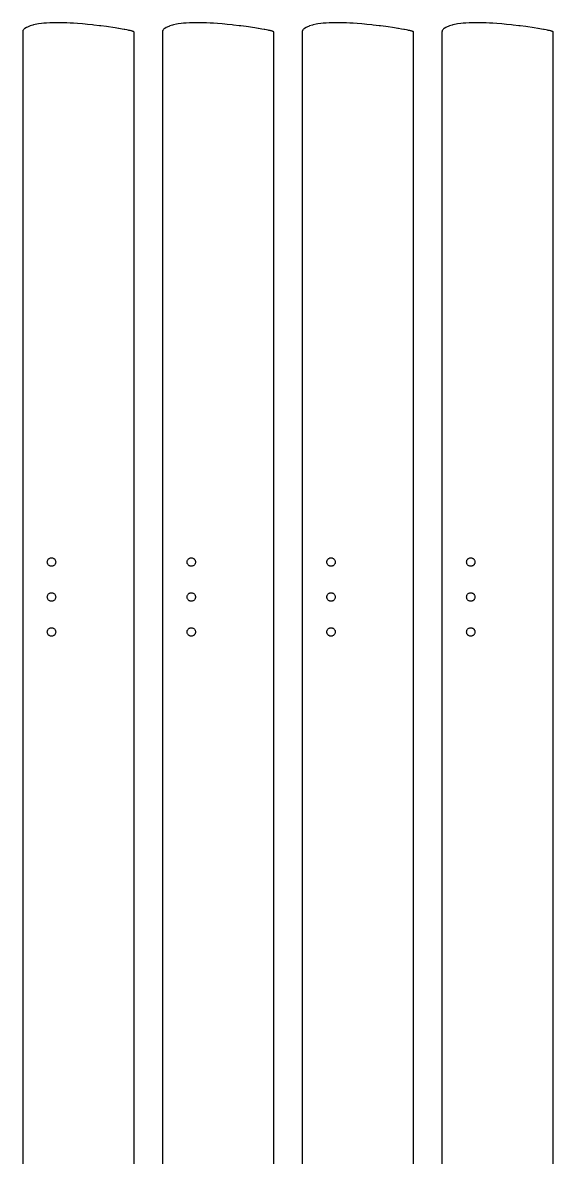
# Model space of a CAD drawing. Header units: metres. Extents: x -115 to 115, y -485 to 489.
# Drawn here: x -114.9 to 112.9, y 2 to 489 of the extents above; entities that cross this region are included whole.
import ezdxf

# ---------------------------------------------------------------- set-up
doc = ezdxf.new("R2010")
doc.units = ezdxf.units.M

msp = doc.modelspace()

# ---------------------------------------------------------------- linework, layer by layer
for p, q in [((-112.858, 487.147), (-113.223, 486.99)), ((-111.871, 487.573), (-112.858, 487.147)), ((-111.707, 487.621), (-111.871, 487.573)), ((-110.503, 487.966), (-111.707, 487.621)), ((-110.168, 488.062), (-110.503, 487.966)), ((-108.827, 488.323), (-110.168, 488.062)), ((-108.143, 488.457), (-108.827, 488.323)), ((-106.819, 488.623), (-108.143, 488.457)), ((-105.827, 488.748), (-106.819, 488.623)), ((-104.655, 488.832), (-105.827, 488.748)), ((-103.256, 488.932), (-104.655, 488.832)), ((-101.869, 488.969), (-103.256, 488.932)), ((-100.472, 489.007), (-101.869, 488.969)), ((-99.0158, 488.993), (-100.472, 489.007)), ((-97.5181, 488.979), (-99.0158, 488.993)), ((-95.9229, 488.915), (-97.5181, 488.979)), ((-94.4408, 488.857), (-95.9229, 488.915)), ((-92.9847, 488.762), (-94.4408, 488.857)), ((-91.2886, 488.653), (-92.9847, 488.762)), ((-89.2097, 488.475), (-91.2886, 488.653)), ((-88.1114, 488.381), (-89.2097, 488.475)), ((-87.1122, 488.279), (-88.1114, 488.381)), ((-84.9593, 488.058), (-87.1122, 488.279)), ((-84.3467, 487.987), (-84.9593, 488.058)), ((-81.8819, 487.698), (-84.3467, 487.987)), ((-81.2871, 487.621), (-81.8819, 487.698)), ((-78.9278, 487.308), (-81.2871, 487.621)), ((-77.9806, 487.172), (-78.9278, 487.308)), ((-76.1436, 486.907), (-77.9806, 487.172)), ((-52.858, 487.147), (-53.2234, 486.99)), ((-51.8706, 487.573), (-52.858, 487.147)), ((-51.7066, 487.621), (-51.8706, 487.573)), ((-50.5031, 487.966), (-51.7066, 487.621)), ((-50.1681, 488.062), (-50.5031, 487.966)), ((-48.8273, 488.323), (-50.1681, 488.062)), ((-48.1429, 488.457), (-48.8273, 488.323)), ((-46.8187, 488.623), (-48.1429, 488.457)), ((-45.8268, 488.748), (-46.8187, 488.623)), ((-44.6551, 488.832), (-45.8268, 488.748)), ((-43.2564, 488.932), (-44.6551, 488.832)), ((-41.8695, 488.969), (-43.2564, 488.932)), ((-40.4722, 489.007), (-41.8695, 488.969)), ((-39.0158, 488.993), (-40.4722, 489.007)), ((-37.5181, 488.979), (-39.0158, 488.993)), ((-35.9229, 488.915), (-37.5181, 488.979)), ((-34.4408, 488.857), (-35.9229, 488.915)), ((-32.9847, 488.762), (-34.4408, 488.857)), ((-31.2886, 488.653), (-32.9847, 488.762)), ((-29.2097, 488.475), (-31.2886, 488.653)), ((-28.1114, 488.381), (-29.2097, 488.475)), ((-27.1122, 488.279), (-28.1114, 488.381)), ((-24.9593, 488.058), (-27.1122, 488.279)), ((-24.3467, 487.987), (-24.9593, 488.058)), ((-21.8819, 487.698), (-24.3467, 487.987)), ((-21.2871, 487.621), (-21.8819, 487.698)), ((-18.9278, 487.308), (-21.2871, 487.621)), ((-17.9806, 487.172), (-18.9278, 487.308)), ((-16.1436, 486.907), (-17.9806, 487.172)), ((7.142, 487.147), (6.7766, 486.99)), ((8.1294, 487.573), (7.142, 487.147)), ((8.2934, 487.621), (8.1294, 487.573)), ((9.4969, 487.966), (8.2934, 487.621)), ((9.8319, 488.062), (9.4969, 487.966)), ((11.1727, 488.323), (9.8319, 488.062)), ((11.8571, 488.457), (11.1727, 488.323)), ((13.1813, 488.623), (11.8571, 488.457)), ((14.1732, 488.748), (13.1813, 488.623)), ((15.3449, 488.832), (14.1732, 488.748)), ((16.7436, 488.932), (15.3449, 488.832)), ((18.1305, 488.969), (16.7436, 488.932)), ((19.5278, 489.007), (18.1305, 488.969)), ((20.9842, 488.993), (19.5278, 489.007)), ((22.4819, 488.979), (20.9842, 488.993)), ((24.0771, 488.915), (22.4819, 488.979)), ((25.5592, 488.857), (24.0771, 488.915)), ((27.0153, 488.762), (25.5592, 488.857)), ((28.7114, 488.653), (27.0153, 488.762)), ((30.7903, 488.475), (28.7114, 488.653)), ((31.8886, 488.381), (30.7903, 488.475)), ((32.8878, 488.279), (31.8886, 488.381)), ((35.0407, 488.058), (32.8878, 488.279)), ((35.6533, 487.987), (35.0407, 488.058)), ((38.1181, 487.698), (35.6533, 487.987)), ((38.7129, 487.621), (38.1181, 487.698)), ((41.0722, 487.308), (38.7129, 487.621)), ((42.0194, 487.172), (41.0722, 487.308)), ((43.8564, 486.907), (42.0194, 487.172)), ((67.142, 487.147), (66.7766, 486.99)), ((68.1294, 487.573), (67.142, 487.147)), ((68.2934, 487.621), (68.1294, 487.573)), ((69.4969, 487.966), (68.2934, 487.621)), ((69.8319, 488.062), (69.4969, 487.966)), ((71.1727, 488.323), (69.8319, 488.062)), ((71.8571, 488.457), (71.1727, 488.323)), ((73.1813, 488.623), (71.8571, 488.457)), ((74.1732, 488.748), (73.1813, 488.623)), ((75.3449, 488.832), (74.1732, 488.748)), ((76.7436, 488.932), (75.3449, 488.832)), ((78.1305, 488.969), (76.7436, 488.932)), ((79.5278, 489.007), (78.1305, 488.969)), ((80.9842, 488.993), (79.5278, 489.007)), ((82.4819, 488.979), (80.9842, 488.993)), ((84.0771, 488.915), (82.4819, 488.979)), ((85.5592, 488.857), (84.0771, 488.915)), ((87.0153, 488.762), (85.5592, 488.857)), ((88.7114, 488.653), (87.0153, 488.762)), ((90.7903, 488.475), (88.7114, 488.653)), ((91.8886, 488.381), (90.7903, 488.475)), ((92.8878, 488.279), (91.8886, 488.381)), ((95.0407, 488.058), (92.8878, 488.279)), ((95.6533, 487.987), (95.0407, 488.058)), ((98.1181, 487.698), (95.6533, 487.987)), ((98.7129, 487.621), (98.1181, 487.698)), ((101.072, 487.308), (98.7129, 487.621)), ((102.019, 487.172), (101.072, 487.308)), ((103.856, 486.907), (102.019, 487.172)), ((-114.863, 485.063), (-114.864, 485)), ((-114.864, 485), (-114.864, 485)), ((-114.864, 485), (-114.864, -368.999)), ((-114.86, 485.128), (-114.863, 485.063)), ((-114.854, 485.198), (-114.86, 485.128)), ((-114.845, 485.275), (-114.854, 485.198)), ((-114.832, 485.363), (-114.845, 485.275)), ((-114.814, 485.47), (-114.832, 485.363)), ((-114.801, 485.536), (-114.814, 485.47)), ((-114.757, 485.604), (-114.801, 485.536)), ((-114.736, 485.635), (-114.757, 485.604)), ((-114.629, 485.788), (-114.736, 485.635)), ((-114.552, 485.888), (-114.629, 485.788)), ((-114.42, 486.063), (-114.552, 485.888)), ((-114.371, 486.123), (-114.42, 486.063)), ((-114.205, 486.329), (-114.371, 486.123)), ((-113.902, 486.539), (-114.205, 486.329)), ((-113.223, 486.99), (-113.902, 486.539)), ((-75.2353, 486.767), (-76.1436, 486.907)), ((-73.7595, 486.539), (-75.2353, 486.767)), ((-73.6366, 486.519), (-73.7595, 486.539)), ((-73.5732, 486.509), (-73.6366, 486.519)), ((-72.2044, 486.275), (-73.5732, 486.509)), ((-71.2571, 486.113), (-72.2044, 486.275)), ((-70.9756, 486.063), (-71.2571, 486.113)), ((-70.1356, 485.902), (-70.9756, 486.063)), ((-69.5377, 485.788), (-70.1356, 485.902)), ((-69.2319, 485.725), (-69.5377, 485.788)), ((-68.8083, 485.633), (-69.2319, 485.725)), ((-68.6766, 485.604), (-68.8083, 485.633)), ((-68.3351, 485.522), (-68.6766, 485.604)), ((-68.1153, 485.47), (-68.3351, 485.522)), ((-67.8107, 485.386), (-68.1153, 485.47)), ((-67.7285, 485.363), (-67.8107, 485.386)), ((-67.6893, 485.35), (-67.7285, 485.363)), ((-67.5294, 485.298), (-67.6893, 485.35)), ((-67.4607, 485.275), (-67.5294, 485.298)), ((-67.2987, 485.206), (-67.4607, 485.275)), ((-67.2806, 485.198), (-67.2987, 485.206)), ((-67.2656, 485.189), (-67.2806, 485.198)), ((-67.1624, 485.128), (-67.2656, 485.189)), ((-67.1088, 485.076), (-67.1624, 485.128)), ((-67.0951, 485.063), (-67.1088, 485.076)), ((-67.0904, 485.049), (-67.0951, 485.063)), ((-67.0733, 485), (-67.0904, 485.049)), ((-67.0733, -370.343), (-67.0733, 485)), ((-54.8631, 485.063), (-54.8642, 485)), ((-54.8642, 485), (-54.8642, 485)), ((-54.8642, 485), (-54.8642, -368.999)), ((-54.8598, 485.128), (-54.8631, 485.063)), ((-54.8539, 485.198), (-54.8598, 485.128)), ((-54.845, 485.275), (-54.8539, 485.198)), ((-54.8321, 485.363), (-54.845, 485.275)), ((-54.8137, 485.47), (-54.8321, 485.363)), ((-54.8005, 485.536), (-54.8137, 485.47)), ((-54.7572, 485.604), (-54.8005, 485.536)), ((-54.7359, 485.635), (-54.7572, 485.604)), ((-54.6286, 485.788), (-54.7359, 485.635)), ((-54.5525, 485.888), (-54.6286, 485.788)), ((-54.42, 486.063), (-54.5525, 485.888)), ((-54.3714, 486.123), (-54.42, 486.063)), ((-54.2052, 486.329), (-54.3714, 486.123)), ((-53.9023, 486.539), (-54.2052, 486.329)), ((-53.2234, 486.99), (-53.9023, 486.539)), ((-15.2353, 486.767), (-16.1436, 486.907)), ((-13.7595, 486.539), (-15.2353, 486.767)), ((-13.6366, 486.519), (-13.7595, 486.539)), ((-13.5732, 486.509), (-13.6366, 486.519)), ((-12.2044, 486.275), (-13.5732, 486.509)), ((-11.2571, 486.113), (-12.2044, 486.275)), ((-10.9756, 486.063), (-11.2571, 486.113)), ((-10.1356, 485.902), (-10.9756, 486.063)), ((-9.5377, 485.788), (-10.1356, 485.902)), ((-9.2319, 485.725), (-9.5377, 485.788)), ((-8.8084, 485.633), (-9.2319, 485.725)), ((-8.6766, 485.604), (-8.8084, 485.633)), ((-8.3351, 485.522), (-8.6766, 485.604)), ((-8.1153, 485.47), (-8.3351, 485.522)), ((-7.8107, 485.386), (-8.1153, 485.47)), ((-7.7285, 485.363), (-7.8107, 485.386)), ((-7.6893, 485.35), (-7.7285, 485.363)), ((-7.5294, 485.298), (-7.6893, 485.35)), ((-7.4607, 485.275), (-7.5294, 485.298)), ((-7.2987, 485.206), (-7.4607, 485.275)), ((-7.2806, 485.198), (-7.2987, 485.206)), ((-7.2656, 485.189), (-7.2806, 485.198)), ((-7.1623, 485.128), (-7.2656, 485.189)), ((-7.1088, 485.076), (-7.1623, 485.128)), ((-7.0952, 485.063), (-7.1088, 485.076)), ((-7.0904, 485.049), (-7.0952, 485.063)), ((-7.0733, 485), (-7.0904, 485.049)), ((-7.0733, -370.343), (-7.0733, 485)), ((5.1369, 485.063), (5.1358, 485)), ((5.1358, 485), (5.1358, 485)), ((5.1358, 485), (5.1358, -368.999)), ((5.1402, 485.128), (5.1369, 485.063)), ((5.1461, 485.198), (5.1402, 485.128)), ((5.155, 485.275), (5.1461, 485.198)), ((5.1679, 485.363), (5.155, 485.275)), ((5.1863, 485.47), (5.1679, 485.363)), ((5.1995, 485.536), (5.1863, 485.47)), ((5.2428, 485.604), (5.1995, 485.536)), ((5.2641, 485.635), (5.2428, 485.604)), ((5.3714, 485.788), (5.2641, 485.635)), ((5.4475, 485.888), (5.3714, 485.788)), ((5.58, 486.063), (5.4475, 485.888)), ((5.6286, 486.123), (5.58, 486.063)), ((5.7948, 486.329), (5.6286, 486.123)), ((6.0977, 486.539), (5.7948, 486.329)), ((6.7766, 486.99), (6.0977, 486.539)), ((44.7647, 486.767), (43.8564, 486.907)), ((46.2405, 486.539), (44.7647, 486.767)), ((46.3634, 486.519), (46.2405, 486.539)), ((46.4268, 486.509), (46.3634, 486.519)), ((47.7956, 486.275), (46.4268, 486.509)), ((48.7429, 486.113), (47.7956, 486.275)), ((49.0244, 486.063), (48.7429, 486.113)), ((49.8644, 485.902), (49.0244, 486.063)), ((50.4623, 485.788), (49.8644, 485.902)), ((50.7681, 485.725), (50.4623, 485.788)), ((51.1917, 485.633), (50.7681, 485.725)), ((51.3234, 485.604), (51.1917, 485.633)), ((51.6649, 485.522), (51.3234, 485.604)), ((51.8847, 485.47), (51.6649, 485.522)), ((52.1893, 485.386), (51.8847, 485.47)), ((52.2715, 485.363), (52.1893, 485.386)), ((52.3107, 485.35), (52.2715, 485.363)), ((52.4706, 485.298), (52.3107, 485.35)), ((52.5393, 485.275), (52.4706, 485.298)), ((52.7013, 485.206), (52.5393, 485.275)), ((52.7194, 485.198), (52.7013, 485.206)), ((52.7344, 485.189), (52.7194, 485.198)), ((52.8376, 485.128), (52.7344, 485.189)), ((52.8912, 485.076), (52.8376, 485.128)), ((52.9049, 485.063), (52.8912, 485.076)), ((52.9096, 485.049), (52.9049, 485.063)), ((52.9267, 485), (52.9096, 485.049)), ((52.9267, -370.343), (52.9267, 485)), ((65.1369, 485.063), (65.1358, 485)), ((65.1358, 485), (65.1358, 485)), ((65.1358, 485), (65.1358, -368.999)), ((65.1402, 485.128), (65.1369, 485.063)), ((65.1461, 485.198), (65.1402, 485.128)), ((65.155, 485.275), (65.1461, 485.198)), ((65.1679, 485.363), (65.155, 485.275)), ((65.1863, 485.47), (65.1679, 485.363)), ((65.1995, 485.536), (65.1863, 485.47)), ((65.2428, 485.604), (65.1995, 485.536)), ((65.2641, 485.635), (65.2428, 485.604)), ((65.3714, 485.788), (65.2641, 485.635)), ((65.4475, 485.888), (65.3714, 485.788)), ((65.58, 486.063), (65.4475, 485.888)), ((65.6286, 486.123), (65.58, 486.063)), ((65.7948, 486.329), (65.6286, 486.123)), ((66.0977, 486.539), (65.7948, 486.329)), ((66.7766, 486.99), (66.0977, 486.539)), ((104.765, 486.767), (103.856, 486.907)), ((106.241, 486.539), (104.765, 486.767)), ((106.363, 486.519), (106.241, 486.539)), ((106.427, 486.509), (106.363, 486.519)), ((107.796, 486.275), (106.427, 486.509)), ((108.743, 486.113), (107.796, 486.275)), ((109.024, 486.063), (108.743, 486.113)), ((109.864, 485.902), (109.024, 486.063)), ((110.462, 485.788), (109.864, 485.902)), ((110.768, 485.725), (110.462, 485.788)), ((111.192, 485.633), (110.768, 485.725)), ((111.323, 485.604), (111.192, 485.633)), ((111.665, 485.522), (111.323, 485.604)), ((111.885, 485.47), (111.665, 485.522)), ((112.189, 485.386), (111.885, 485.47)), ((112.271, 485.363), (112.189, 485.386)), ((112.311, 485.35), (112.271, 485.363)), ((112.471, 485.298), (112.311, 485.35)), ((112.539, 485.275), (112.471, 485.298)), ((112.701, 485.206), (112.539, 485.275)), ((112.719, 485.198), (112.701, 485.206)), ((112.734, 485.189), (112.719, 485.198)), ((112.838, 485.128), (112.734, 485.189)), ((112.891, 485.076), (112.838, 485.128)), ((112.905, 485.063), (112.891, 485.076)), ((112.91, 485.049), (112.905, 485.063)), ((112.927, 485), (112.91, 485.049)), ((112.927, -370.343), (112.927, 485)), ((-104.212, 258.056), (-104.129, 258.266)), ((-104.129, 258.266), (-104.02, 258.464)), ((-104.02, 258.464), (-103.887, 258.647)), ((-103.887, 258.647), (-103.732, 258.812)), ((-103.732, 258.812), (-103.558, 258.956)), ((-103.558, 258.956), (-103.367, 259.077)), ((-103.367, 259.077), (-103.163, 259.174)), ((-103.163, 259.174), (-102.948, 259.243)), ((-102.948, 259.243), (-102.726, 259.286)), ((-102.726, 259.286), (-102.5, 259.3)), ((-102.5, 259.3), (-102.274, 259.286)), ((-102.274, 259.286), (-102.052, 259.243)), ((-102.052, 259.243), (-101.837, 259.174)), ((-101.837, 259.174), (-101.633, 259.077)), ((-101.633, 259.077), (-101.442, 258.956)), ((-101.442, 258.956), (-101.268, 258.812)), ((-101.268, 258.812), (-101.113, 258.647)), ((-101.113, 258.647), (-100.98, 258.464)), ((-100.98, 258.464), (-100.871, 258.266)), ((-100.871, 258.266), (-100.788, 258.056)), ((-44.2119, 258.056), (-44.1287, 258.266)), ((-44.1287, 258.266), (-44.0198, 258.464)), ((-44.0198, 258.464), (-43.8869, 258.647)), ((-43.8869, 258.647), (-43.7322, 258.812)), ((-43.7322, 258.812), (-43.558, 258.956)), ((-43.558, 258.956), (-43.3672, 259.077)), ((-43.3672, 259.077), (-43.1626, 259.174)), ((-43.1626, 259.174), (-42.9476, 259.243)), ((-42.9476, 259.243), (-42.7256, 259.286)), ((-42.7256, 259.286), (-42.5, 259.3)), ((-42.5, 259.3), (-42.2744, 259.286)), ((-42.2744, 259.286), (-42.0524, 259.243)), ((-42.0524, 259.243), (-41.8374, 259.174)), ((-41.8374, 259.174), (-41.6328, 259.077)), ((-41.6328, 259.077), (-41.442, 258.956)), ((-41.442, 258.956), (-41.2678, 258.812)), ((-41.2678, 258.812), (-41.1131, 258.647)), ((-41.1131, 258.647), (-40.9802, 258.464)), ((-40.9802, 258.464), (-40.8713, 258.266)), ((-40.8713, 258.266), (-40.7881, 258.056)), ((15.7881, 258.056), (15.8713, 258.266)), ((15.8713, 258.266), (15.9802, 258.464)), ((15.9802, 258.464), (16.1131, 258.647)), ((16.1131, 258.647), (16.2678, 258.812)), ((16.2678, 258.812), (16.442, 258.956)), ((16.442, 258.956), (16.6328, 259.077)), ((16.6328, 259.077), (16.8374, 259.174)), ((16.8374, 259.174), (17.0524, 259.243)), ((17.0524, 259.243), (17.2744, 259.286)), ((17.2744, 259.286), (17.5, 259.3)), ((17.5, 259.3), (17.7256, 259.286)), ((17.7256, 259.286), (17.9476, 259.243)), ((17.9476, 259.243), (18.1626, 259.174)), ((18.1626, 259.174), (18.3672, 259.077)), ((18.3672, 259.077), (18.558, 258.956)), ((18.558, 258.956), (18.7322, 258.812)), ((18.7322, 258.812), (18.8869, 258.647)), ((18.8869, 258.647), (19.0198, 258.464)), ((19.0198, 258.464), (19.1287, 258.266)), ((19.1287, 258.266), (19.2119, 258.056)), ((75.7881, 258.056), (75.8713, 258.266)), ((75.8713, 258.266), (75.9802, 258.464)), ((75.9802, 258.464), (76.1131, 258.647)), ((76.1131, 258.647), (76.2678, 258.812)), ((76.2678, 258.812), (76.442, 258.956)), ((76.442, 258.956), (76.6328, 259.077)), ((76.6328, 259.077), (76.8374, 259.174)), ((76.8374, 259.174), (77.0524, 259.243)), ((77.0524, 259.243), (77.2744, 259.286)), ((77.2744, 259.286), (77.5, 259.3)), ((77.5, 259.3), (77.7256, 259.286)), ((77.7256, 259.286), (77.9476, 259.243)), ((77.9476, 259.243), (78.1626, 259.174)), ((78.1626, 259.174), (78.3672, 259.077)), ((78.3672, 259.077), (78.558, 258.956)), ((78.558, 258.956), (78.7322, 258.812)), ((78.7322, 258.812), (78.8869, 258.647)), ((78.8869, 258.647), (79.0198, 258.464)), ((79.0198, 258.464), (79.1287, 258.266)), ((79.1287, 258.266), (79.2119, 258.056)), ((-104.296, 257.613), (-104.268, 257.837)), ((-104.296, 257.387), (-104.296, 257.613)), ((-104.268, 257.163), (-104.296, 257.387)), ((-104.268, 257.837), (-104.212, 258.056)), ((-104.212, 256.944), (-104.268, 257.163)), ((-104.129, 256.734), (-104.212, 256.944)), ((-104.02, 256.536), (-104.129, 256.734)), ((-103.887, 256.353), (-104.02, 256.536)), ((-103.732, 256.188), (-103.887, 256.353)), ((-103.558, 256.044), (-103.732, 256.188)), ((-103.367, 255.923), (-103.558, 256.044)), ((-103.163, 255.826), (-103.367, 255.923)), ((-102.948, 255.757), (-103.163, 255.826)), ((-102.726, 255.714), (-102.948, 255.757)), ((-102.5, 255.7), (-102.726, 255.714)), ((-102.274, 255.714), (-102.5, 255.7)), ((-102.052, 255.757), (-102.274, 255.714)), ((-101.837, 255.826), (-102.052, 255.757)), ((-101.633, 255.923), (-101.837, 255.826)), ((-101.442, 256.044), (-101.633, 255.923)), ((-101.268, 256.188), (-101.442, 256.044)), ((-101.113, 256.353), (-101.268, 256.188)), ((-100.98, 256.536), (-101.113, 256.353)), ((-100.871, 256.734), (-100.98, 256.536)), ((-100.788, 256.944), (-100.871, 256.734)), ((-100.788, 258.056), (-100.732, 257.837)), ((-100.732, 257.163), (-100.788, 256.944)), ((-100.732, 257.837), (-100.704, 257.613)), ((-100.704, 257.387), (-100.732, 257.163)), ((-100.704, 257.613), (-100.704, 257.387)), ((-44.2964, 257.613), (-44.2681, 257.837)), ((-44.2964, 257.387), (-44.2964, 257.613)), ((-44.2681, 257.163), (-44.2964, 257.387)), ((-44.2681, 257.837), (-44.2119, 258.056)), ((-44.2119, 256.944), (-44.2681, 257.163)), ((-44.1287, 256.734), (-44.2119, 256.944)), ((-44.0198, 256.536), (-44.1287, 256.734)), ((-43.8869, 256.353), (-44.0198, 256.536)), ((-43.7322, 256.188), (-43.8869, 256.353)), ((-43.558, 256.044), (-43.7322, 256.188)), ((-43.3672, 255.923), (-43.558, 256.044)), ((-43.1626, 255.826), (-43.3672, 255.923)), ((-42.9476, 255.757), (-43.1626, 255.826)), ((-42.7256, 255.714), (-42.9476, 255.757)), ((-42.5, 255.7), (-42.7256, 255.714)), ((-42.2744, 255.714), (-42.5, 255.7)), ((-42.0524, 255.757), (-42.2744, 255.714)), ((-41.8374, 255.826), (-42.0524, 255.757)), ((-41.6328, 255.923), (-41.8374, 255.826)), ((-41.442, 256.044), (-41.6328, 255.923)), ((-41.2678, 256.188), (-41.442, 256.044)), ((-41.1131, 256.353), (-41.2678, 256.188)), ((-40.9802, 256.536), (-41.1131, 256.353)), ((-40.8713, 256.734), (-40.9802, 256.536)), ((-40.7881, 256.944), (-40.8713, 256.734)), ((-40.7881, 258.056), (-40.7319, 257.837)), ((-40.7319, 257.163), (-40.7881, 256.944)), ((-40.7319, 257.837), (-40.7036, 257.613)), ((-40.7036, 257.387), (-40.7319, 257.163)), ((-40.7036, 257.613), (-40.7036, 257.387)), ((15.7036, 257.613), (15.7319, 257.837)), ((15.7036, 257.387), (15.7036, 257.613)), ((15.7319, 257.163), (15.7036, 257.387)), ((15.7319, 257.837), (15.7881, 258.056)), ((15.7881, 256.944), (15.7319, 257.163)), ((15.8713, 256.734), (15.7881, 256.944)), ((15.9802, 256.536), (15.8713, 256.734)), ((16.1131, 256.353), (15.9802, 256.536)), ((16.2678, 256.188), (16.1131, 256.353)), ((16.442, 256.044), (16.2678, 256.188)), ((16.6328, 255.923), (16.442, 256.044)), ((16.8374, 255.826), (16.6328, 255.923)), ((17.0524, 255.757), (16.8374, 255.826)), ((17.2744, 255.714), (17.0524, 255.757)), ((17.5, 255.7), (17.2744, 255.714)), ((17.7256, 255.714), (17.5, 255.7)), ((17.9476, 255.757), (17.7256, 255.714)), ((18.1626, 255.826), (17.9476, 255.757)), ((18.3672, 255.923), (18.1626, 255.826)), ((18.558, 256.044), (18.3672, 255.923)), ((18.7322, 256.188), (18.558, 256.044)), ((18.8869, 256.353), (18.7322, 256.188)), ((19.0198, 256.536), (18.8869, 256.353)), ((19.1287, 256.734), (19.0198, 256.536)), ((19.2119, 256.944), (19.1287, 256.734)), ((19.2119, 258.056), (19.2681, 257.837)), ((19.2681, 257.163), (19.2119, 256.944)), ((19.2681, 257.837), (19.2964, 257.613)), ((19.2964, 257.387), (19.2681, 257.163)), ((19.2964, 257.613), (19.2964, 257.387)), ((75.7036, 257.613), (75.7319, 257.837)), ((75.7036, 257.387), (75.7036, 257.613)), ((75.7319, 257.163), (75.7036, 257.387)), ((75.7319, 257.837), (75.7881, 258.056)), ((75.7881, 256.944), (75.7319, 257.163)), ((75.8713, 256.734), (75.7881, 256.944)), ((75.9802, 256.536), (75.8713, 256.734)), ((76.1131, 256.353), (75.9802, 256.536)), ((76.2678, 256.188), (76.1131, 256.353)), ((76.442, 256.044), (76.2678, 256.188)), ((76.6328, 255.923), (76.442, 256.044)), ((76.8374, 255.826), (76.6328, 255.923)), ((77.0524, 255.757), (76.8374, 255.826)), ((77.2744, 255.714), (77.0524, 255.757)), ((77.5, 255.7), (77.2744, 255.714)), ((77.7256, 255.714), (77.5, 255.7)), ((77.9476, 255.757), (77.7256, 255.714)), ((78.1626, 255.826), (77.9476, 255.757)), ((78.3672, 255.923), (78.1626, 255.826)), ((78.558, 256.044), (78.3672, 255.923)), ((78.7322, 256.188), (78.558, 256.044)), ((78.8869, 256.353), (78.7322, 256.188)), ((79.0198, 256.536), (78.8869, 256.353)), ((79.1287, 256.734), (79.0198, 256.536)), ((79.2119, 256.944), (79.1287, 256.734)), ((79.2119, 258.056), (79.2681, 257.837)), ((79.2681, 257.163), (79.2119, 256.944)), ((79.2681, 257.837), (79.2964, 257.613)), ((79.2964, 257.387), (79.2681, 257.163)), ((79.2964, 257.613), (79.2964, 257.387)), ((-104.02, 243.464), (-103.887, 243.647)), ((-103.887, 243.647), (-103.732, 243.812)), ((-103.732, 243.812), (-103.558, 243.956)), ((-103.558, 243.956), (-103.367, 244.077)), ((-103.367, 244.077), (-103.163, 244.174)), ((-103.163, 244.174), (-102.948, 244.243)), ((-102.948, 244.243), (-102.726, 244.286)), ((-102.726, 244.286), (-102.5, 244.3)), ((-102.5, 244.3), (-102.274, 244.286)), ((-102.274, 244.286), (-102.052, 244.243)), ((-102.052, 244.243), (-101.837, 244.174)), ((-101.837, 244.174), (-101.633, 244.077)), ((-101.633, 244.077), (-101.442, 243.956)), ((-101.442, 243.956), (-101.268, 243.812)), ((-101.268, 243.812), (-101.113, 243.647)), ((-101.113, 243.647), (-100.98, 243.464)), ((-44.0198, 243.464), (-43.8869, 243.647)), ((-43.8869, 243.647), (-43.7322, 243.812)), ((-43.7322, 243.812), (-43.558, 243.956)), ((-43.558, 243.956), (-43.3672, 244.077)), ((-43.3672, 244.077), (-43.1626, 244.174)), ((-43.1626, 244.174), (-42.9476, 244.243)), ((-42.9476, 244.243), (-42.7256, 244.286)), ((-42.7256, 244.286), (-42.5, 244.3)), ((-42.5, 244.3), (-42.2744, 244.286)), ((-42.2744, 244.286), (-42.0524, 244.243)), ((-42.0524, 244.243), (-41.8374, 244.174)), ((-41.8374, 244.174), (-41.6328, 244.077)), ((-41.6328, 244.077), (-41.442, 243.956)), ((-41.442, 243.956), (-41.2678, 243.812)), ((-41.2678, 243.812), (-41.1131, 243.647)), ((-41.1131, 243.647), (-40.9802, 243.464)), ((15.9802, 243.464), (16.1131, 243.647)), ((16.1131, 243.647), (16.2678, 243.812)), ((16.2678, 243.812), (16.442, 243.956)), ((16.442, 243.956), (16.6328, 244.077)), ((16.6328, 244.077), (16.8374, 244.174)), ((16.8374, 244.174), (17.0524, 244.243)), ((17.0524, 244.243), (17.2744, 244.286)), ((17.2744, 244.286), (17.5, 244.3)), ((17.5, 244.3), (17.7256, 244.286)), ((17.7256, 244.286), (17.9476, 244.243)), ((17.9476, 244.243), (18.1626, 244.174)), ((18.1626, 244.174), (18.3672, 244.077)), ((18.3672, 244.077), (18.558, 243.956)), ((18.558, 243.956), (18.7322, 243.812)), ((18.7322, 243.812), (18.8869, 243.647)), ((18.8869, 243.647), (19.0198, 243.464)), ((75.9802, 243.464), (76.1131, 243.647)), ((76.1131, 243.647), (76.2678, 243.812)), ((76.2678, 243.812), (76.442, 243.956)), ((76.442, 243.956), (76.6328, 244.077)), ((76.6328, 244.077), (76.8374, 244.174)), ((76.8374, 244.174), (77.0524, 244.243)), ((77.0524, 244.243), (77.2744, 244.286)), ((77.2744, 244.286), (77.5, 244.3)), ((77.5, 244.3), (77.7256, 244.286)), ((77.7256, 244.286), (77.9476, 244.243)), ((77.9476, 244.243), (78.1626, 244.174)), ((78.1626, 244.174), (78.3672, 244.077)), ((78.3672, 244.077), (78.558, 243.956)), ((78.558, 243.956), (78.7322, 243.812)), ((78.7322, 243.812), (78.8869, 243.647)), ((78.8869, 243.647), (79.0198, 243.464)), ((-104.296, 242.613), (-104.268, 242.837)), ((-104.296, 242.387), (-104.296, 242.613)), ((-104.268, 242.163), (-104.296, 242.387)), ((-104.268, 242.837), (-104.212, 243.056)), ((-104.212, 241.944), (-104.268, 242.163)), ((-104.212, 243.056), (-104.129, 243.266)), ((-104.129, 241.734), (-104.212, 241.944)), ((-104.129, 243.266), (-104.02, 243.464)), ((-104.02, 241.536), (-104.129, 241.734)), ((-103.887, 241.353), (-104.02, 241.536)), ((-103.732, 241.188), (-103.887, 241.353)), ((-103.558, 241.044), (-103.732, 241.188)), ((-103.367, 240.923), (-103.558, 241.044)), ((-103.163, 240.826), (-103.367, 240.923)), ((-102.948, 240.757), (-103.163, 240.826)), ((-102.726, 240.714), (-102.948, 240.757)), ((-102.5, 240.7), (-102.726, 240.714)), ((-102.274, 240.714), (-102.5, 240.7)), ((-102.052, 240.757), (-102.274, 240.714)), ((-101.837, 240.826), (-102.052, 240.757)), ((-101.633, 240.923), (-101.837, 240.826)), ((-101.442, 241.044), (-101.633, 240.923)), ((-101.268, 241.188), (-101.442, 241.044)), ((-101.113, 241.353), (-101.268, 241.188)), ((-100.98, 241.536), (-101.113, 241.353)), ((-100.98, 243.464), (-100.871, 243.266)), ((-100.871, 241.734), (-100.98, 241.536)), ((-100.871, 243.266), (-100.788, 243.056)), ((-100.788, 241.944), (-100.871, 241.734)), ((-100.788, 243.056), (-100.732, 242.837)), ((-100.732, 242.163), (-100.788, 241.944)), ((-100.732, 242.837), (-100.704, 242.613)), ((-100.704, 242.387), (-100.732, 242.163)), ((-100.704, 242.613), (-100.704, 242.387)), ((-44.2964, 242.613), (-44.2681, 242.837)), ((-44.2964, 242.387), (-44.2964, 242.613)), ((-44.2681, 242.163), (-44.2964, 242.387)), ((-44.2681, 242.837), (-44.2119, 243.056)), ((-44.2119, 241.944), (-44.2681, 242.163)), ((-44.2119, 243.056), (-44.1287, 243.266)), ((-44.1287, 241.734), (-44.2119, 241.944)), ((-44.1287, 243.266), (-44.0198, 243.464)), ((-44.0198, 241.536), (-44.1287, 241.734)), ((-43.8869, 241.353), (-44.0198, 241.536)), ((-43.7322, 241.188), (-43.8869, 241.353)), ((-43.558, 241.044), (-43.7322, 241.188)), ((-43.3672, 240.923), (-43.558, 241.044)), ((-43.1626, 240.826), (-43.3672, 240.923)), ((-42.9476, 240.757), (-43.1626, 240.826)), ((-42.7256, 240.714), (-42.9476, 240.757)), ((-42.5, 240.7), (-42.7256, 240.714)), ((-42.2744, 240.714), (-42.5, 240.7)), ((-42.0524, 240.757), (-42.2744, 240.714)), ((-41.8374, 240.826), (-42.0524, 240.757)), ((-41.6328, 240.923), (-41.8374, 240.826)), ((-41.442, 241.044), (-41.6328, 240.923)), ((-41.2678, 241.188), (-41.442, 241.044)), ((-41.1131, 241.353), (-41.2678, 241.188)), ((-40.9802, 241.536), (-41.1131, 241.353)), ((-40.9802, 243.464), (-40.8713, 243.266)), ((-40.8713, 241.734), (-40.9802, 241.536)), ((-40.8713, 243.266), (-40.7881, 243.056)), ((-40.7881, 241.944), (-40.8713, 241.734)), ((-40.7881, 243.056), (-40.7319, 242.837)), ((-40.7319, 242.163), (-40.7881, 241.944)), ((-40.7319, 242.837), (-40.7036, 242.613)), ((-40.7036, 242.387), (-40.7319, 242.163)), ((-40.7036, 242.613), (-40.7036, 242.387)), ((15.7036, 242.613), (15.7319, 242.837)), ((15.7036, 242.387), (15.7036, 242.613)), ((15.7319, 242.163), (15.7036, 242.387)), ((15.7319, 242.837), (15.7881, 243.056)), ((15.7881, 241.944), (15.7319, 242.163)), ((15.7881, 243.056), (15.8713, 243.266)), ((15.8713, 241.734), (15.7881, 241.944)), ((15.8713, 243.266), (15.9802, 243.464)), ((15.9802, 241.536), (15.8713, 241.734)), ((16.1131, 241.353), (15.9802, 241.536)), ((16.2678, 241.188), (16.1131, 241.353)), ((16.442, 241.044), (16.2678, 241.188)), ((16.6328, 240.923), (16.442, 241.044)), ((16.8374, 240.826), (16.6328, 240.923)), ((17.0524, 240.757), (16.8374, 240.826)), ((17.2744, 240.714), (17.0524, 240.757)), ((17.5, 240.7), (17.2744, 240.714)), ((17.7256, 240.714), (17.5, 240.7)), ((17.9476, 240.757), (17.7256, 240.714)), ((18.1626, 240.826), (17.9476, 240.757)), ((18.3672, 240.923), (18.1626, 240.826)), ((18.558, 241.044), (18.3672, 240.923)), ((18.7322, 241.188), (18.558, 241.044)), ((18.8869, 241.353), (18.7322, 241.188)), ((19.0198, 241.536), (18.8869, 241.353)), ((19.0198, 243.464), (19.1287, 243.266)), ((19.1287, 241.734), (19.0198, 241.536)), ((19.1287, 243.266), (19.2119, 243.056)), ((19.2119, 241.944), (19.1287, 241.734)), ((19.2119, 243.056), (19.2681, 242.837)), ((19.2681, 242.163), (19.2119, 241.944)), ((19.2681, 242.837), (19.2964, 242.613)), ((19.2964, 242.387), (19.2681, 242.163)), ((19.2964, 242.613), (19.2964, 242.387)), ((75.7036, 242.613), (75.7319, 242.837)), ((75.7036, 242.387), (75.7036, 242.613)), ((75.7319, 242.163), (75.7036, 242.387)), ((75.7319, 242.837), (75.7881, 243.056)), ((75.7881, 241.944), (75.7319, 242.163)), ((75.7881, 243.056), (75.8713, 243.266)), ((75.8713, 241.734), (75.7881, 241.944)), ((75.8713, 243.266), (75.9802, 243.464)), ((75.9802, 241.536), (75.8713, 241.734)), ((76.1131, 241.353), (75.9802, 241.536)), ((76.2678, 241.188), (76.1131, 241.353)), ((76.442, 241.044), (76.2678, 241.188)), ((76.6328, 240.923), (76.442, 241.044)), ((76.8374, 240.826), (76.6328, 240.923)), ((77.0524, 240.757), (76.8374, 240.826)), ((77.2744, 240.714), (77.0524, 240.757)), ((77.5, 240.7), (77.2744, 240.714)), ((77.7256, 240.714), (77.5, 240.7)), ((77.9476, 240.757), (77.7256, 240.714)), ((78.1626, 240.826), (77.9476, 240.757)), ((78.3672, 240.923), (78.1626, 240.826)), ((78.558, 241.044), (78.3672, 240.923)), ((78.7322, 241.188), (78.558, 241.044)), ((78.8869, 241.353), (78.7322, 241.188)), ((79.0198, 241.536), (78.8869, 241.353)), ((79.0198, 243.464), (79.1287, 243.266)), ((79.1287, 241.734), (79.0198, 241.536)), ((79.1287, 243.266), (79.2119, 243.056)), ((79.2119, 241.944), (79.1287, 241.734)), ((79.2119, 243.056), (79.2681, 242.837)), ((79.2681, 242.163), (79.2119, 241.944)), ((79.2681, 242.837), (79.2964, 242.613)), ((79.2964, 242.387), (79.2681, 242.163)), ((79.2964, 242.613), (79.2964, 242.387)), ((-103.732, 228.812), (-103.558, 228.956)), ((-103.558, 228.956), (-103.367, 229.077)), ((-103.367, 229.077), (-103.163, 229.174)), ((-103.163, 229.174), (-102.948, 229.243)), ((-102.948, 229.243), (-102.726, 229.286)), ((-102.726, 229.286), (-102.5, 229.3)), ((-102.5, 229.3), (-102.274, 229.286)), ((-102.274, 229.286), (-102.052, 229.243)), ((-102.052, 229.243), (-101.837, 229.174)), ((-101.837, 229.174), (-101.633, 229.077)), ((-101.633, 229.077), (-101.442, 228.956)), ((-101.442, 228.956), (-101.268, 228.812)), ((-43.7322, 228.812), (-43.558, 228.956)), ((-43.558, 228.956), (-43.3672, 229.077)), ((-43.3672, 229.077), (-43.1626, 229.174)), ((-43.1626, 229.174), (-42.9476, 229.243)), ((-42.9476, 229.243), (-42.7256, 229.286)), ((-42.7256, 229.286), (-42.5, 229.3)), ((-42.5, 229.3), (-42.2744, 229.286)), ((-42.2744, 229.286), (-42.0524, 229.243)), ((-42.0524, 229.243), (-41.8374, 229.174)), ((-41.8374, 229.174), (-41.6328, 229.077)), ((-41.6328, 229.077), (-41.442, 228.956)), ((-41.442, 228.956), (-41.2678, 228.812)), ((16.2678, 228.812), (16.442, 228.956)), ((16.442, 228.956), (16.6328, 229.077)), ((16.6328, 229.077), (16.8374, 229.174)), ((16.8374, 229.174), (17.0524, 229.243)), ((17.0524, 229.243), (17.2744, 229.286)), ((17.2744, 229.286), (17.5, 229.3)), ((17.5, 229.3), (17.7256, 229.286)), ((17.7256, 229.286), (17.9476, 229.243)), ((17.9476, 229.243), (18.1626, 229.174)), ((18.1626, 229.174), (18.3672, 229.077)), ((18.3672, 229.077), (18.558, 228.956)), ((18.558, 228.956), (18.7322, 228.812)), ((76.2678, 228.812), (76.442, 228.956)), ((76.442, 228.956), (76.6328, 229.077)), ((76.6328, 229.077), (76.8374, 229.174)), ((76.8374, 229.174), (77.0524, 229.243)), ((77.0524, 229.243), (77.2744, 229.286)), ((77.2744, 229.286), (77.5, 229.3)), ((77.5, 229.3), (77.7256, 229.286)), ((77.7256, 229.286), (77.9476, 229.243)), ((77.9476, 229.243), (78.1626, 229.174)), ((78.1626, 229.174), (78.3672, 229.077)), ((78.3672, 229.077), (78.558, 228.956)), ((78.558, 228.956), (78.7322, 228.812)), ((-104.296, 227.613), (-104.268, 227.837)), ((-104.296, 227.387), (-104.296, 227.613)), ((-104.268, 227.163), (-104.296, 227.387)), ((-104.268, 227.837), (-104.212, 228.056)), ((-104.212, 226.944), (-104.268, 227.163)), ((-104.212, 228.056), (-104.129, 228.266)), ((-104.129, 226.734), (-104.212, 226.944)), ((-104.129, 228.266), (-104.02, 228.464)), ((-104.02, 226.536), (-104.129, 226.734)), ((-104.02, 228.464), (-103.887, 228.647)), ((-103.887, 226.353), (-104.02, 226.536)), ((-103.887, 228.647), (-103.732, 228.812)), ((-103.732, 226.188), (-103.887, 226.353)), ((-103.558, 226.044), (-103.732, 226.188)), ((-103.367, 225.923), (-103.558, 226.044)), ((-103.163, 225.826), (-103.367, 225.923)), ((-102.948, 225.757), (-103.163, 225.826)), ((-102.726, 225.714), (-102.948, 225.757)), ((-102.5, 225.7), (-102.726, 225.714)), ((-102.274, 225.714), (-102.5, 225.7)), ((-102.052, 225.757), (-102.274, 225.714)), ((-101.837, 225.826), (-102.052, 225.757)), ((-101.633, 225.923), (-101.837, 225.826)), ((-101.442, 226.044), (-101.633, 225.923)), ((-101.268, 226.188), (-101.442, 226.044)), ((-101.268, 228.812), (-101.113, 228.647)), ((-101.113, 226.353), (-101.268, 226.188)), ((-101.113, 228.647), (-100.98, 228.464)), ((-100.98, 226.536), (-101.113, 226.353)), ((-100.98, 228.464), (-100.871, 228.266)), ((-100.871, 226.734), (-100.98, 226.536)), ((-100.871, 228.266), (-100.788, 228.056)), ((-100.788, 226.944), (-100.871, 226.734)), ((-100.788, 228.056), (-100.732, 227.837)), ((-100.732, 227.163), (-100.788, 226.944)), ((-100.732, 227.837), (-100.704, 227.613)), ((-100.704, 227.387), (-100.732, 227.163)), ((-100.704, 227.613), (-100.704, 227.387)), ((-44.2964, 227.613), (-44.2681, 227.837)), ((-44.2964, 227.387), (-44.2964, 227.613)), ((-44.2681, 227.163), (-44.2964, 227.387)), ((-44.2681, 227.837), (-44.2119, 228.056)), ((-44.2119, 226.944), (-44.2681, 227.163)), ((-44.2119, 228.056), (-44.1287, 228.266)), ((-44.1287, 226.734), (-44.2119, 226.944)), ((-44.1287, 228.266), (-44.0198, 228.464)), ((-44.0198, 226.536), (-44.1287, 226.734)), ((-44.0198, 228.464), (-43.8869, 228.647)), ((-43.8869, 226.353), (-44.0198, 226.536)), ((-43.8869, 228.647), (-43.7322, 228.812)), ((-43.7322, 226.188), (-43.8869, 226.353)), ((-43.558, 226.044), (-43.7322, 226.188)), ((-43.3672, 225.923), (-43.558, 226.044)), ((-43.1626, 225.826), (-43.3672, 225.923)), ((-42.9476, 225.757), (-43.1626, 225.826)), ((-42.7256, 225.714), (-42.9476, 225.757)), ((-42.5, 225.7), (-42.7256, 225.714)), ((-42.2744, 225.714), (-42.5, 225.7)), ((-42.0524, 225.757), (-42.2744, 225.714)), ((-41.8374, 225.826), (-42.0524, 225.757)), ((-41.6328, 225.923), (-41.8374, 225.826)), ((-41.442, 226.044), (-41.6328, 225.923)), ((-41.2678, 226.188), (-41.442, 226.044)), ((-41.2678, 228.812), (-41.1131, 228.647)), ((-41.1131, 226.353), (-41.2678, 226.188)), ((-41.1131, 228.647), (-40.9802, 228.464)), ((-40.9802, 226.536), (-41.1131, 226.353)), ((-40.9802, 228.464), (-40.8713, 228.266)), ((-40.8713, 226.734), (-40.9802, 226.536)), ((-40.8713, 228.266), (-40.7881, 228.056)), ((-40.7881, 226.944), (-40.8713, 226.734)), ((-40.7881, 228.056), (-40.7319, 227.837)), ((-40.7319, 227.163), (-40.7881, 226.944)), ((-40.7319, 227.837), (-40.7036, 227.613)), ((-40.7036, 227.387), (-40.7319, 227.163)), ((-40.7036, 227.613), (-40.7036, 227.387)), ((15.7036, 227.613), (15.7319, 227.837)), ((15.7036, 227.387), (15.7036, 227.613)), ((15.7319, 227.163), (15.7036, 227.387)), ((15.7319, 227.837), (15.7881, 228.056)), ((15.7881, 226.944), (15.7319, 227.163)), ((15.7881, 228.056), (15.8713, 228.266)), ((15.8713, 226.734), (15.7881, 226.944)), ((15.8713, 228.266), (15.9802, 228.464)), ((15.9802, 226.536), (15.8713, 226.734)), ((15.9802, 228.464), (16.1131, 228.647)), ((16.1131, 226.353), (15.9802, 226.536)), ((16.1131, 228.647), (16.2678, 228.812)), ((16.2678, 226.188), (16.1131, 226.353)), ((16.442, 226.044), (16.2678, 226.188)), ((16.6328, 225.923), (16.442, 226.044)), ((16.8374, 225.826), (16.6328, 225.923)), ((17.0524, 225.757), (16.8374, 225.826)), ((17.2744, 225.714), (17.0524, 225.757)), ((17.5, 225.7), (17.2744, 225.714)), ((17.7256, 225.714), (17.5, 225.7)), ((17.9476, 225.757), (17.7256, 225.714)), ((18.1626, 225.826), (17.9476, 225.757)), ((18.3672, 225.923), (18.1626, 225.826)), ((18.558, 226.044), (18.3672, 225.923)), ((18.7322, 226.188), (18.558, 226.044)), ((18.7322, 228.812), (18.8869, 228.647)), ((18.8869, 226.353), (18.7322, 226.188)), ((18.8869, 228.647), (19.0198, 228.464)), ((19.0198, 226.536), (18.8869, 226.353)), ((19.0198, 228.464), (19.1287, 228.266)), ((19.1287, 226.734), (19.0198, 226.536)), ((19.1287, 228.266), (19.2119, 228.056)), ((19.2119, 226.944), (19.1287, 226.734)), ((19.2119, 228.056), (19.2681, 227.837)), ((19.2681, 227.163), (19.2119, 226.944)), ((19.2681, 227.837), (19.2964, 227.613)), ((19.2964, 227.387), (19.2681, 227.163)), ((19.2964, 227.613), (19.2964, 227.387)), ((75.7036, 227.613), (75.7319, 227.837)), ((75.7036, 227.387), (75.7036, 227.613)), ((75.7319, 227.163), (75.7036, 227.387)), ((75.7319, 227.837), (75.7881, 228.056)), ((75.7881, 226.944), (75.7319, 227.163)), ((75.7881, 228.056), (75.8713, 228.266)), ((75.8713, 226.734), (75.7881, 226.944)), ((75.8713, 228.266), (75.9802, 228.464)), ((75.9802, 226.536), (75.8713, 226.734)), ((75.9802, 228.464), (76.1131, 228.647)), ((76.1131, 226.353), (75.9802, 226.536)), ((76.1131, 228.647), (76.2678, 228.812)), ((76.2678, 226.188), (76.1131, 226.353)), ((76.442, 226.044), (76.2678, 226.188)), ((76.6328, 225.923), (76.442, 226.044)), ((76.8374, 225.826), (76.6328, 225.923)), ((77.0524, 225.757), (76.8374, 225.826)), ((77.2744, 225.714), (77.0524, 225.757)), ((77.5, 225.7), (77.2744, 225.714)), ((77.7256, 225.714), (77.5, 225.7)), ((77.9476, 225.757), (77.7256, 225.714)), ((78.1626, 225.826), (77.9476, 225.757)), ((78.3672, 225.923), (78.1626, 225.826)), ((78.558, 226.044), (78.3672, 225.923)), ((78.7322, 226.188), (78.558, 226.044)), ((78.7322, 228.812), (78.8869, 228.647)), ((78.8869, 226.353), (78.7322, 226.188)), ((78.8869, 228.647), (79.0198, 228.464)), ((79.0198, 226.536), (78.8869, 226.353)), ((79.0198, 228.464), (79.1287, 228.266)), ((79.1287, 226.734), (79.0198, 226.536)), ((79.1287, 228.266), (79.2119, 228.056)), ((79.2119, 226.944), (79.1287, 226.734)), ((79.2119, 228.056), (79.2681, 227.837)), ((79.2681, 227.163), (79.2119, 226.944)), ((79.2681, 227.837), (79.2964, 227.613)), ((79.2964, 227.387), (79.2681, 227.163)), ((79.2964, 227.613), (79.2964, 227.387))]:
    msp.add_line(p, q)

doc.saveas('drawing.dxf')
